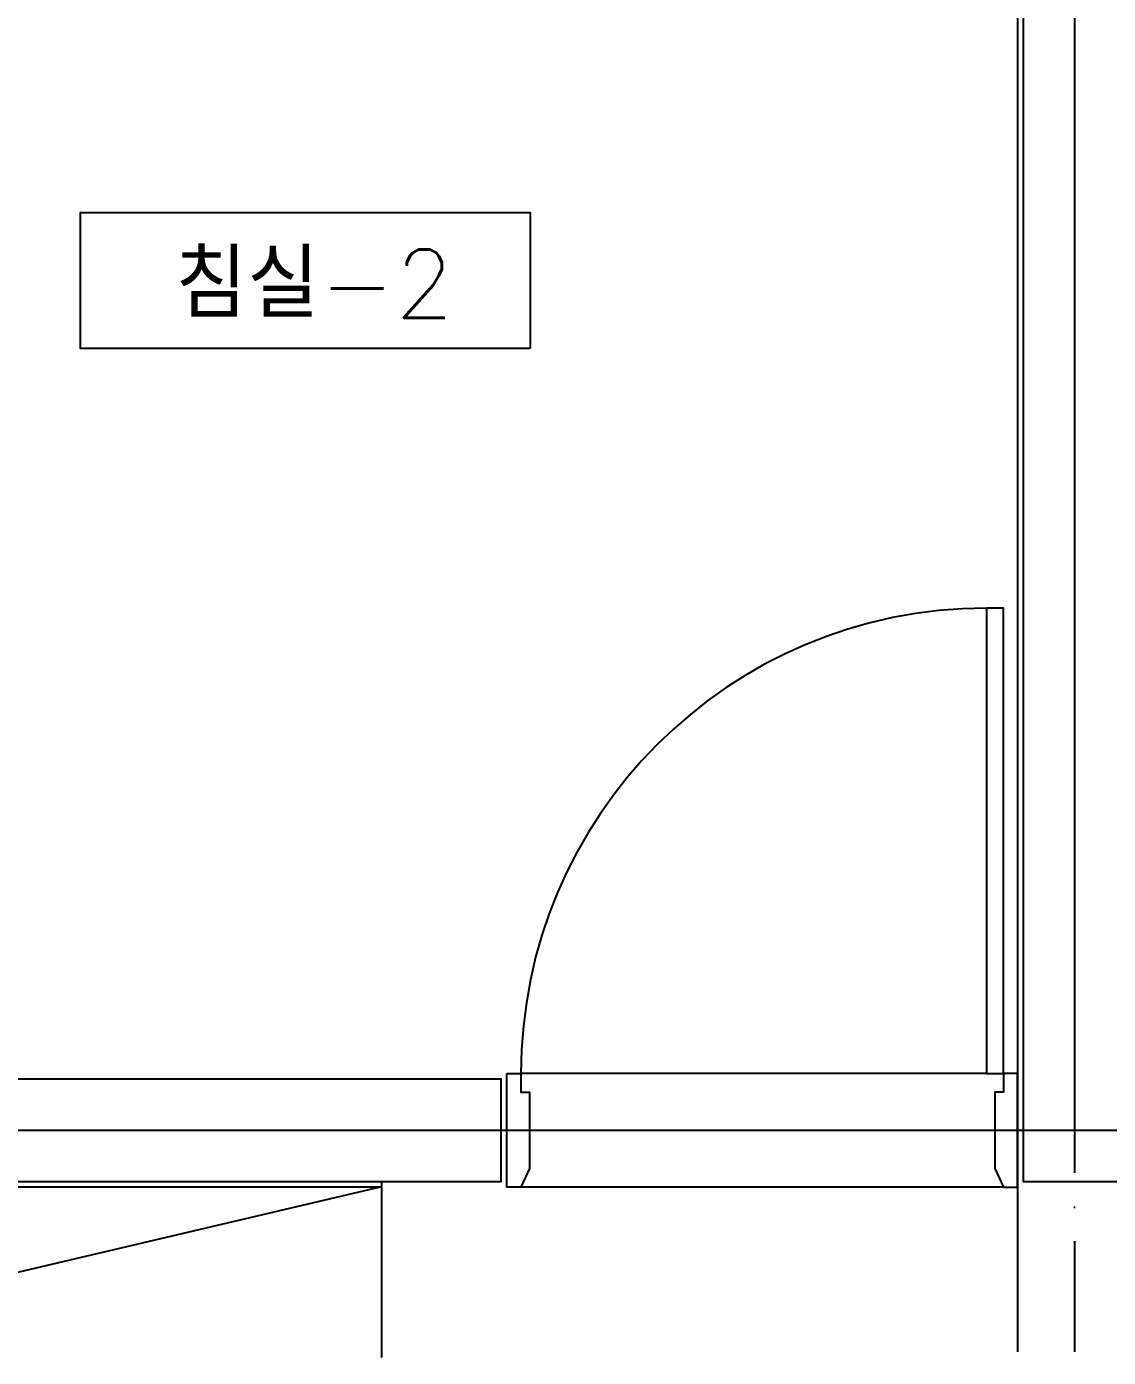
# Model space of a CAD drawing. Extents: x 0 to 40850, y 0 to 28500.
# Drawn here: x 13662 to 15568, y 14687 to 17031 of the extents above; entities that cross this region are included whole.
import ezdxf
from ezdxf.enums import TextEntityAlignment as Align

# ---------------------------------------------------------------- set-up
doc = ezdxf.new("R2010")
doc.units = 0
doc.header["$LTSCALE"] = 60
doc.header["$MEASUREMENT"] = 0
doc.linetypes.add('CEN', pattern=[62, 60, -1, 0, -1])
for name, color, linetype in [('2', 2, 'CONTINUOUS'), ('3', 3, 'CONTINUOUS'), ('4', 4, 'CONTINUOUS'), ('7', 7, 'CONTINUOUS'), ('8', 8, 'CONTINUOUS'), ('CEN', 1, 'CEN')]:
    doc.layers.add(name, color=color, linetype=linetype)
doc.styles.add('GHS', font='ROMANS', dxfattribs={"bigfont": 'GHS'})

msp = doc.modelspace()

# ---------------------------------------------------------------- linework, layer by layer
at = {"layer": '2'}
for p, q in [((14288.3, 14987), (13008.3, 14987)), ((14285, 14987), (13008.3, 14687)), ((14288.3, 14987), (14288.3, 14997)), ((14288.3, 14687), (14288.3, 14987))]:
    msp.add_line(p, q, dxfattribs=at)
msp.add_lwpolyline([(14549.6, 16464.2), (13757.1, 16464.2), (13757.1, 16704.2), (14549.6, 16704.2)], close=True, dxfattribs=at)
at = {"layer": '4', "color": 4, "linetype": 'CONTINUOUS'}
for p, q in [((15353.3, 15187), (14533.3, 15187)), ((15383.3, 14987), (14533.3, 14987))]:
    msp.add_line(p, q, dxfattribs=at)
for points in [[(15383.3, 15187), (15383.3, 16007), (15353.3, 16007), (15353.3, 15187)], [(14508.3, 15187), (14533.3, 15187), (14533.3, 15154), (14548.3, 15154), (14548.3, 15020), (14533.3, 14987), (14508.3, 14987)], [(15408.3, 15187), (15383.3, 15187), (15383.3, 15154), (15368.3, 15154), (15368.3, 15020), (15383.3, 14987), (15408.3, 14987)]]:
    msp.add_lwpolyline(points, close=True, dxfattribs=at)
msp.add_arc((15353.3, 15187), 820, 90, 180, dxfattribs=at)
at = {"layer": '7'}
msp.add_lwpolyline([(12948.3, 17522), (12948.3, 17957), (12958.3, 17957), (12958.3, 20487), (12228.3, 20487), (12228.3, 20307), (12778.3, 20307), (12778.3, 14607), (12958.3, 14607), (12958.3, 14997), (14498.3, 14997), (14498.3, 15177), (12958.3, 15177), (12958.3, 17512)], close=True, dxfattribs=at)
msp.add_lwpolyline([(15708.3, 19817), (15418.3, 19817), (15418.3, 18197), (15428.3, 18197), (15428.3, 17522), (15418.3, 17512), (15418.3, 14997), (15598.3, 14997)], dxfattribs=at)
at = {"layer": '8'}
msp.add_line((15408.3, 22332), (15408.3, 14697), dxfattribs=at)
at = {"layer": 'CEN'}
for p, q in [((15508.3, 22332), (15508.3, 14697)), ((15898.3, 15087), (12368.3, 15087))]:
    msp.add_line(p, q, dxfattribs=at)

# ---------------------------------------------------------------- texts
at = {"layer": '3', "style": 'GHS'}
msp.add_text('침실-2', height=120, dxfattribs=at).set_placement((14169.3, 16584.2), align=Align.MIDDLE)

doc.saveas('drawing.dxf')
